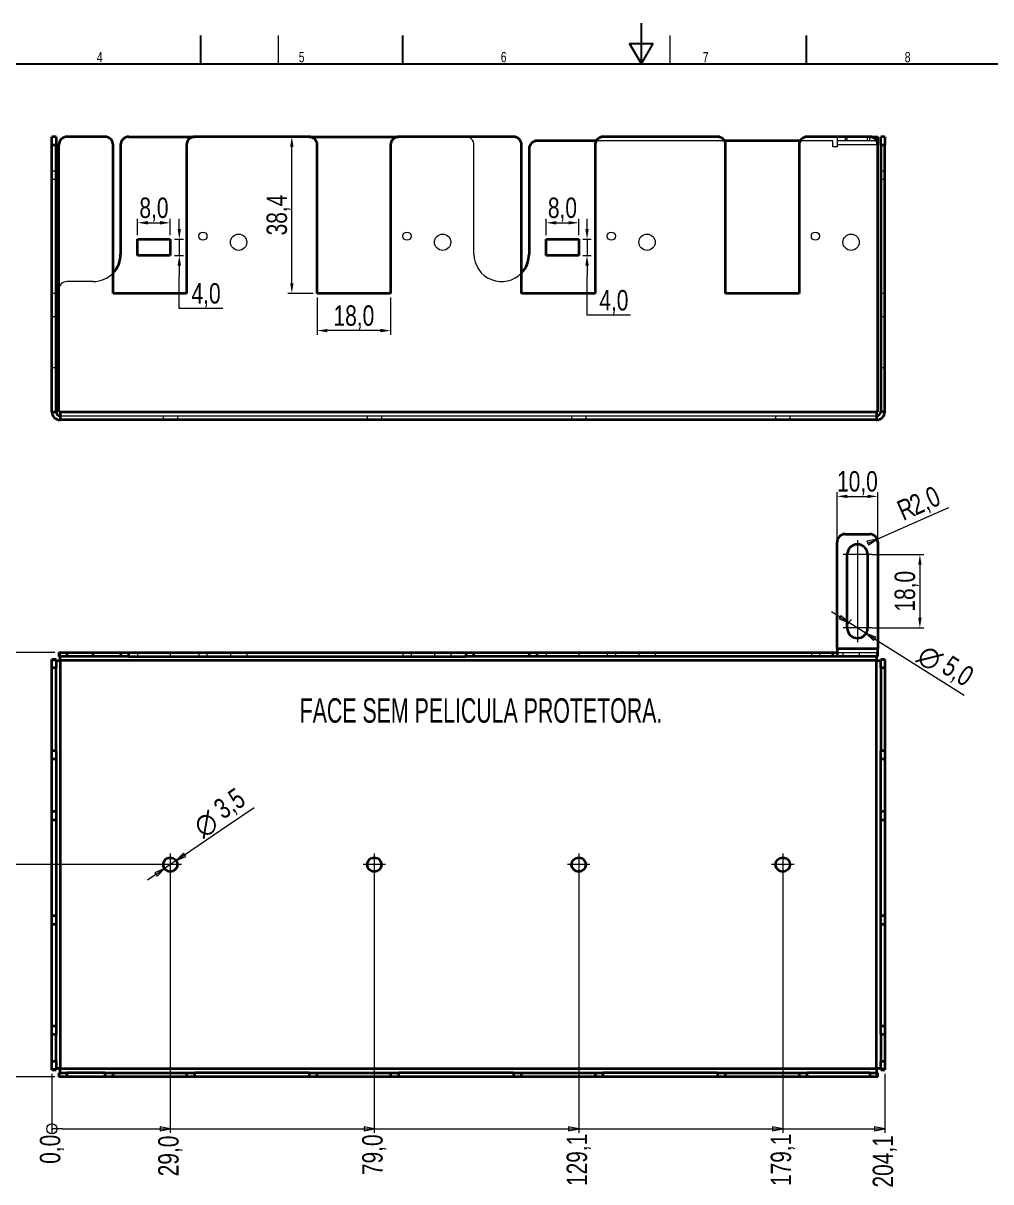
# Model space of a CAD drawing. Header units: millimetres. Extents: x 15 to 597, y -3 to 423.
# Drawn here: x 154.5 to 391.6, y 139 to 423 of the extents above; entities that cross this region are included whole.
import ezdxf

# ---------------------------------------------------------------- set-up
doc = ezdxf.new("R2010")
doc.units = ezdxf.units.MM
doc.layers.get('0').update_dxf_attribs({"lineweight": 25})
for name, color, linetype, lineweight in [('Arestas Tangenstes Visíveis', 7, 'Continuous', 35), ('Arestas Visíveis', 7, 'Continuous', 35), ('Legenda', 7, 'Continuous', 25)]:
    doc.layers.add(name, color=color, linetype=linetype, lineweight=lineweight)
for name, color, linetype, lineweight, true_color in [('Arestas Tangentes Invisíveis', 150, 'Continuous', 18, 0x0080ff), ('Dimensão', 98, 'Continuous', 18, 0x006400), ('Linha de Centro de Dobras', 174, 'Continuous', 18, 0x0000a0), ('Linhas Invisíveis', 151, 'Continuous', 18, 0x87c4ff), ('Marca de Centro', 174, 'Continuous', 18, 0x0000a0), ('Texto', 1, 'Continuous', 30, 0xff0000)]:
    doc.layers.add(name, color=color, linetype=linetype, lineweight=lineweight, true_color=true_color)
doc.styles.add('Text Style136', font='')
doc.styles.add('Texto_2_5 - LNLS', font='swisscl.ttf')
doc.styles.add('Texto_4 - LNLS', font='swisscl.ttf', dxfattribs={"width": 0.85})
doc.styles.add('Texto_5_COTA', font='swisscli.ttf')
doc.styles.get('Text Style136').set_extended_font_data('AIGDT', italic=True)
doc.dimstyles.new('PADRAO-LNLS', dxfattribs={"dimtxt": 5, "dimasz": 2.5, "dimexe": 1, "dimexo": 1, "dimgap": 0.25, "dimtad": 1, "dimdec": 1, "dimrnd": 1e-08, "dimzin": 0, "dimtxsty": 'Texto_5_COTA', "dimcen": 0.09, "dimdle": 4, "dimclrd": 98, "dimclre": 98, "dimclrt": 1, "dimadec": 1, "dimazin": 0, "dimtfac": 0.3, "dimtdec": 3, "dimtmove": 0, "dimatfit": 3, "dimfxl": 1, "dimtolj": 1, "dimtzin": 0, "dimlwd": 15, "dimlwe": 15, "dimarcsym": 0})

# ---------------------------------------------------------------- blocks, each defined once
blk = doc.blocks.new('Borders A2')
at = {"layer": 'Legenda'}
for p, q in [((306, 413), (306, 423)), ((198, 413), (198, 420)), ((247.5, 413), (247.5, 420)), ((303.11, 418), (308.89, 418)), ((306, 413), (303.11, 418)), ((306, 413), (308.89, 418)), ((346.5, 413), (346.5, 420)), ((25, 413), (587, 413))]:
    blk.add_line(p, q, dxfattribs=at)
at = {"layer": 'Linha de Centro de Dobras'}
for p, q in [((217, 420), (217, 413)), ((313, 420), (313, 413))]:
    blk.add_line(p, q, dxfattribs=at)
at = {"layer": 'Legenda', "color": 236, "true_color": 0x800040, "char_height": 2.5, "attachment_point": 8, "style": 'Texto_2_5 - LNLS'}
for s, insert in [('4', (173.25, 413.4)), ('5', (222.75, 413.4)), ('6', (272.25, 413.4)), ('7', (321.75, 413.4)), ('8', (371.25, 413.4))]:
    blk.add_mtext(s, dxfattribs=dict(at, insert=insert))
blk = doc.blocks.new('*D25')
at = {"layer": 'Defpoints', "color": 0, "linetype": 'Continuous', "transparency": 16777216}
for p in [(190.55, 374.07), (182.55, 370.07), (190.55, 370.07)]:
    blk.add_point(p, dxfattribs=at)
at = {"layer": 'Dimensão', "color": 98, "linetype": 'Continuous', "lineweight": 15, "true_color": 0x006400, "transparency": 16777216}
for p, q in [((182.55, 371.07), (182.55, 375.07)), ((190.55, 371.07), (190.55, 375.07)), ((185.05, 374.07), (188.05, 374.07))]:
    blk.add_line(p, q, dxfattribs=at)
at = {"layer": 'Dimensão', "color": 98, "linetype": 'Continuous', "true_color": 0x006400, "transparency": 16777216}
for points in [[(185.05, 374.49), (185.05, 373.66), (182.55, 374.07)], [(188.05, 374.49), (188.05, 373.66), (190.55, 374.07)]]:
    blk.add_solid(points, dxfattribs=at)
at = {"layer": 'Dimensão', "color": 1, "linetype": 'Continuous', "lineweight": 18, "transparency": 16777216, "insert": (186.55, 377.29), "char_height": 5, "attachment_point": 5, "style": 'Texto_5_COTA'}
blk.add_mtext('\\A1;8,0', dxfattribs=at)
blk = doc.blocks.new('*D26')
at = {"layer": 'Defpoints', "color": 0, "linetype": 'Continuous', "transparency": 16777216}
for p in [(190.55, 370.07), (190.55, 366.07), (192.76, 366.07)]:
    blk.add_point(p, dxfattribs=at)
at = {"layer": 'Dimensão', "color": 98, "linetype": 'Continuous', "lineweight": 15, "true_color": 0x006400, "transparency": 16777216}
for p, q in [((192.76, 372.57), (192.76, 375.07)), ((191.55, 370.07), (193.76, 370.07)), ((192.76, 370.07), (192.76, 366.07)), ((191.55, 366.07), (193.76, 366.07)), ((192.76, 363.57), (192.76, 361.07)), ((192.76, 353.08), (192.76, 361.07)), ((203.4, 353.08), (192.76, 353.08))]:
    blk.add_line(p, q, dxfattribs=at)
at = {"layer": 'Dimensão', "color": 98, "linetype": 'Continuous', "true_color": 0x006400, "transparency": 16777216}
for points in [[(192.34, 372.57), (193.17, 372.57), (192.76, 370.07)], [(192.34, 363.57), (193.17, 363.57), (192.76, 366.07)]]:
    blk.add_solid(points, dxfattribs=at)
at = {"layer": 'Dimensão', "color": 1, "linetype": 'Continuous', "lineweight": 18, "transparency": 16777216, "insert": (199.33, 356.31), "char_height": 5, "attachment_point": 5, "style": 'Texto_5_COTA'}
blk.add_mtext('\\A1;4,0', dxfattribs=at)
blk = doc.blocks.new('*D27')
at = {"layer": 'Defpoints', "color": 0, "linetype": 'Continuous', "transparency": 16777216}
for p in [(290.65, 374.07), (282.65, 370.07), (290.65, 370.07)]:
    blk.add_point(p, dxfattribs=at)
at = {"layer": 'Dimensão', "color": 98, "linetype": 'Continuous', "lineweight": 15, "true_color": 0x006400, "transparency": 16777216}
for p, q in [((282.65, 371.07), (282.65, 375.07)), ((290.65, 371.07), (290.65, 375.07)), ((285.15, 374.07), (288.15, 374.07))]:
    blk.add_line(p, q, dxfattribs=at)
at = {"layer": 'Dimensão', "color": 98, "linetype": 'Continuous', "true_color": 0x006400, "transparency": 16777216}
for points in [[(285.15, 374.49), (285.15, 373.66), (282.65, 374.07)], [(288.15, 374.49), (288.15, 373.66), (290.65, 374.07)]]:
    blk.add_solid(points, dxfattribs=at)
at = {"layer": 'Dimensão', "color": 1, "linetype": 'Continuous', "lineweight": 18, "transparency": 16777216, "insert": (286.65, 377.29), "char_height": 5, "attachment_point": 5, "style": 'Texto_5_COTA'}
blk.add_mtext('\\A1;8,0', dxfattribs=at)
blk = doc.blocks.new('*D28')
at = {"layer": 'Defpoints', "color": 0, "linetype": 'Continuous', "transparency": 16777216}
for p in [(290.65, 370.07), (290.65, 366.07), (292.68, 366.07)]:
    blk.add_point(p, dxfattribs=at)
at = {"layer": 'Dimensão', "color": 98, "linetype": 'Continuous', "lineweight": 15, "true_color": 0x006400, "transparency": 16777216}
for p, q in [((292.68, 372.57), (292.68, 375.07)), ((291.65, 370.07), (293.68, 370.07)), ((292.68, 370.07), (292.68, 366.07)), ((291.65, 366.07), (293.68, 366.07)), ((292.68, 363.57), (292.68, 361.07)), ((292.68, 351.4), (292.68, 361.07)), ((303.32, 351.4), (292.68, 351.4))]:
    blk.add_line(p, q, dxfattribs=at)
at = {"layer": 'Dimensão', "color": 98, "linetype": 'Continuous', "true_color": 0x006400, "transparency": 16777216}
for points in [[(292.26, 372.57), (293.1, 372.57), (292.68, 370.07)], [(292.26, 363.57), (293.1, 363.57), (292.68, 366.07)]]:
    blk.add_solid(points, dxfattribs=at)
at = {"layer": 'Dimensão', "color": 1, "linetype": 'Continuous', "lineweight": 18, "transparency": 16777216, "insert": (299.25, 354.63), "char_height": 5, "attachment_point": 5, "style": 'Texto_5_COTA'}
blk.add_mtext('\\A1;4,0', dxfattribs=at)
blk = doc.blocks.new('*D34')
at = {"layer": 'Defpoints', "color": 0, "linetype": 'Continuous', "transparency": 16777216}
for p in [(363.94, 307.01), (353.94, 295.76), (363.94, 295.76)]:
    blk.add_point(p, dxfattribs=at)
at = {"layer": 'Dimensão', "color": 98, "linetype": 'Continuous', "lineweight": 15, "true_color": 0x006400, "transparency": 16777216}
for p, q in [((353.94, 296.76), (353.94, 308.01)), ((356.44, 307.01), (361.44, 307.01)), ((363.94, 296.76), (363.94, 308.01))]:
    blk.add_line(p, q, dxfattribs=at)
at = {"layer": 'Dimensão', "color": 98, "linetype": 'Continuous', "true_color": 0x006400, "transparency": 16777216}
for points in [[(356.44, 307.43), (356.44, 306.6), (353.94, 307.01)], [(361.44, 307.43), (361.44, 306.6), (363.94, 307.01)]]:
    blk.add_solid(points, dxfattribs=at)
at = {"layer": 'Dimensão', "color": 1, "linetype": 'Continuous', "lineweight": 18, "transparency": 16777216, "insert": (358.94, 310.24), "char_height": 5, "attachment_point": 5, "style": 'Texto_5_COTA'}
blk.add_mtext('\\A1;10,0', dxfattribs=at)
blk = doc.blocks.new('*D35')
at = {"layer": 'Defpoints', "color": 0, "linetype": 'Continuous', "transparency": 16777216}
for p in [(361.44, 292.76), (361.44, 274.76), (374.25, 274.76)]:
    blk.add_point(p, dxfattribs=at)
at = {"layer": 'Dimensão', "color": 98, "linetype": 'Continuous', "lineweight": 15, "true_color": 0x006400, "transparency": 16777216}
for p, q in [((362.44, 292.76), (375.25, 292.76)), ((374.25, 290.26), (374.25, 277.26)), ((362.44, 274.76), (375.25, 274.76))]:
    blk.add_line(p, q, dxfattribs=at)
at = {"layer": 'Dimensão', "color": 98, "linetype": 'Continuous', "true_color": 0x006400, "transparency": 16777216}
for points in [[(373.83, 290.26), (374.66, 290.26), (374.25, 292.76)], [(373.83, 277.26), (374.66, 277.26), (374.25, 274.76)]]:
    blk.add_solid(points, dxfattribs=at)
at = {"layer": 'Dimensão', "color": 1, "linetype": 'Continuous', "lineweight": 18, "transparency": 16777216, "insert": (371.02, 283.76), "char_height": 5, "attachment_point": 5, "rotation": 90, "style": 'Texto_5_COTA'}
blk.add_mtext('\\A1;18,0', dxfattribs=at)
blk = doc.blocks.new('*D38')
at = {"layer": 'Defpoints', "color": 0, "linetype": 'Continuous', "transparency": 16777216}
for p in [(161.55, 166.47), (161.55, 166.47), (161.55, 150.99)]:
    blk.add_point(p, dxfattribs=at)
at = {"layer": 'Dimensão', "color": 98, "linetype": 'Continuous', "lineweight": 15, "true_color": 0x006400, "transparency": 16777216}
blk.add_line((161.55, 165.47), (161.55, 150.99), dxfattribs=at)
at = {"layer": 'Dimensão', "color": 1, "linetype": 'Continuous', "lineweight": 18, "transparency": 16777216, "insert": (161.55, 146.99), "char_height": 5, "attachment_point": 5, "rotation": 90, "style": 'Texto_5_COTA'}
blk.add_mtext('\\A1;0,0', dxfattribs=at)
blk = doc.blocks.new('*D39')
at = {"layer": 'Defpoints', "color": 0, "linetype": 'Continuous', "transparency": 16777216}
for p in [(190.55, 216.76), (161.55, 166.47), (190.55, 150.99)]:
    blk.add_point(p, dxfattribs=at)
at = {"layer": 'Dimensão', "color": 98, "linetype": 'Continuous', "lineweight": 15, "true_color": 0x006400, "transparency": 16777216}
blk.add_line((190.55, 215.76), (190.55, 150.99), dxfattribs=at)
at = {"layer": 'Dimensão', "color": 1, "linetype": 'Continuous', "lineweight": 18, "transparency": 16777216, "insert": (190.55, 145.35), "char_height": 5, "attachment_point": 5, "rotation": 90, "style": 'Texto_5_COTA'}
blk.add_mtext('\\A1;29,0', dxfattribs=at)
blk = doc.blocks.new('*D40')
at = {"layer": 'Defpoints', "color": 0, "linetype": 'Continuous', "transparency": 16777216}
for p in [(240.55, 216.76), (161.55, 166.47), (240.55, 150.99)]:
    blk.add_point(p, dxfattribs=at)
at = {"layer": 'Dimensão', "color": 98, "linetype": 'Continuous', "lineweight": 15, "true_color": 0x006400, "transparency": 16777216}
blk.add_line((240.55, 215.76), (240.55, 150.99), dxfattribs=at)
at = {"layer": 'Dimensão', "color": 1, "linetype": 'Continuous', "lineweight": 18, "transparency": 16777216, "insert": (240.55, 145.65), "char_height": 5, "attachment_point": 5, "rotation": 90, "style": 'Texto_5_COTA'}
blk.add_mtext('\\A1;79,0', dxfattribs=at)
blk = doc.blocks.new('*D41')
at = {"layer": 'Defpoints', "color": 0, "linetype": 'Continuous', "transparency": 16777216}
for p in [(290.65, 216.76), (161.55, 166.47), (290.65, 150.99)]:
    blk.add_point(p, dxfattribs=at)
at = {"layer": 'Dimensão', "color": 98, "linetype": 'Continuous', "lineweight": 15, "true_color": 0x006400, "transparency": 16777216}
blk.add_line((290.65, 215.76), (290.65, 150.99), dxfattribs=at)
at = {"layer": 'Dimensão', "color": 1, "linetype": 'Continuous', "lineweight": 18, "transparency": 16777216, "insert": (290.65, 144.39), "char_height": 5, "attachment_point": 5, "rotation": 90, "style": 'Texto_5_COTA'}
blk.add_mtext('\\A1;129,1', dxfattribs=at)
blk = doc.blocks.new('*D42')
at = {"layer": 'Defpoints', "color": 0, "linetype": 'Continuous', "transparency": 16777216}
for p in [(340.65, 216.76), (161.55, 166.47), (340.65, 150.99)]:
    blk.add_point(p, dxfattribs=at)
at = {"layer": 'Dimensão', "color": 98, "linetype": 'Continuous', "lineweight": 15, "true_color": 0x006400, "transparency": 16777216}
blk.add_line((340.65, 215.76), (340.65, 150.99), dxfattribs=at)
at = {"layer": 'Dimensão', "color": 1, "linetype": 'Continuous', "lineweight": 18, "transparency": 16777216, "insert": (340.65, 144.39), "char_height": 5, "attachment_point": 5, "rotation": 90, "style": 'Texto_5_COTA'}
blk.add_mtext('\\A1;179,1', dxfattribs=at)
blk = doc.blocks.new('*D43')
at = {"layer": 'Defpoints', "color": 0, "linetype": 'Continuous', "transparency": 16777216}
for p in [(161.55, 166.47), (365.65, 166.47), (365.65, 150.99)]:
    blk.add_point(p, dxfattribs=at)
at = {"layer": 'Dimensão', "color": 98, "linetype": 'Continuous', "lineweight": 15, "true_color": 0x006400, "transparency": 16777216}
blk.add_line((365.65, 165.47), (365.65, 150.99), dxfattribs=at)
at = {"layer": 'Dimensão', "color": 1, "linetype": 'Continuous', "lineweight": 18, "transparency": 16777216, "insert": (365.65, 144.02), "char_height": 5, "attachment_point": 5, "rotation": 90, "style": 'Texto_5_COTA'}
blk.add_mtext('\\A1;204,1', dxfattribs=at)
blk = doc.blocks.new('2dTransSymbol1')
at = {"layer": 'Dimensão'}
for p, q in [((164.05, 151.99), (161.55, 151.99)), ((164.05, 151.99), (188.05, 151.99)), ((190.55, 151.99), (188.05, 152.49)), ((188.05, 152.49), (188.05, 151.49)), ((188.05, 151.99), (190.55, 151.99)), ((188.05, 151.49), (190.55, 151.99)), ((190.55, 151.99), (238.05, 151.99)), ((240.55, 151.99), (238.05, 152.49)), ((238.05, 152.49), (238.05, 151.49)), ((238.05, 151.99), (240.55, 151.99)), ((238.05, 151.49), (240.55, 151.99)), ((240.55, 151.99), (288.15, 151.99)), ((290.65, 151.99), (288.15, 152.49)), ((288.15, 152.49), (288.15, 151.49)), ((288.15, 151.99), (290.65, 151.99)), ((288.15, 151.49), (290.65, 151.99)), ((290.65, 151.99), (338.15, 151.99)), ((340.65, 151.99), (338.15, 152.49)), ((338.15, 152.49), (338.15, 151.49)), ((338.15, 151.99), (340.65, 151.99)), ((338.15, 151.49), (340.65, 151.99)), ((340.65, 151.99), (363.15, 151.99)), ((365.65, 151.99), (363.15, 152.49)), ((363.15, 152.49), (363.15, 151.49)), ((363.15, 151.99), (365.65, 151.99)), ((363.15, 151.49), (365.65, 151.99))]:
    blk.add_line(p, q, dxfattribs=at)
at = {"layer": 'Dimensão', "flags": 128}
for points in [[(188.05, 151.49), (190.55, 151.99), (188.05, 152.49), (188.05, 151.49)], [(238.05, 151.49), (240.55, 151.99), (238.05, 152.49), (238.05, 151.49)], [(288.15, 151.49), (290.65, 151.99), (288.15, 152.49), (288.15, 151.49)], [(338.15, 151.49), (340.65, 151.99), (338.15, 152.49), (338.15, 151.49)], [(363.15, 151.49), (365.65, 151.99), (363.15, 152.49), (363.15, 151.49)]]:
    blk.add_lwpolyline(points, dxfattribs=at)
at = {"layer": 'Dimensão'}
blk.add_circle((161.55, 151.99), 1.25, dxfattribs=at)
for points in [[(188.05, 151.49), (190.55, 151.99), (188.05, 152.49), (188.05, 151.49)], [(238.05, 151.49), (240.55, 151.99), (238.05, 152.49), (238.05, 151.49)], [(288.15, 151.49), (290.65, 151.99), (288.15, 152.49), (288.15, 151.49)], [(338.15, 151.49), (340.65, 151.99), (338.15, 152.49), (338.15, 151.49)], [(363.15, 151.49), (365.65, 151.99), (363.15, 152.49), (363.15, 151.49)]]:
    blk.add_solid(points, dxfattribs=at)
blk = doc.blocks.new('*D45')
at = {"layer": 'Defpoints', "color": 0, "linetype": 'Continuous', "transparency": 16777216}
for p in [(148.08, 164.76), (163.26, 164.76), (163.26, 164.76)]:
    blk.add_point(p, dxfattribs=at)
at = {"layer": 'Dimensão', "color": 98, "linetype": 'Continuous', "lineweight": 15, "true_color": 0x006400, "transparency": 16777216}
blk.add_line((162.26, 164.76), (148.08, 164.76), dxfattribs=at)
at = {"layer": 'Dimensão', "color": 1, "linetype": 'Continuous', "lineweight": 18, "transparency": 16777216, "insert": (144.08, 164.76), "char_height": 5, "attachment_point": 5, "style": 'Texto_5_COTA'}
blk.add_mtext('\\A1;0,0', dxfattribs=at)
blk = doc.blocks.new('*D46')
at = {"layer": 'Defpoints', "color": 0, "linetype": 'Continuous', "transparency": 16777216}
for p in [(148.08, 216.76), (190.55, 216.76), (163.26, 164.76)]:
    blk.add_point(p, dxfattribs=at)
at = {"layer": 'Dimensão', "color": 98, "linetype": 'Continuous', "lineweight": 15, "true_color": 0x006400, "transparency": 16777216}
blk.add_line((189.55, 216.76), (148.08, 216.76), dxfattribs=at)
at = {"layer": 'Dimensão', "color": 1, "linetype": 'Continuous', "lineweight": 18, "transparency": 16777216, "insert": (142.47, 216.76), "char_height": 5, "attachment_point": 5, "style": 'Texto_5_COTA'}
blk.add_mtext('\\A1;52,0', dxfattribs=at)
blk = doc.blocks.new('*D47')
at = {"layer": 'Defpoints', "color": 0, "linetype": 'Continuous', "transparency": 16777216}
for p in [(148.08, 268.76), (163.26, 268.76), (163.26, 164.76)]:
    blk.add_point(p, dxfattribs=at)
at = {"layer": 'Dimensão', "color": 98, "linetype": 'Continuous', "lineweight": 15, "true_color": 0x006400, "transparency": 16777216}
blk.add_line((162.26, 268.76), (148.08, 268.76), dxfattribs=at)
at = {"layer": 'Dimensão', "color": 1, "linetype": 'Continuous', "lineweight": 18, "transparency": 16777216, "insert": (141.24, 268.76), "char_height": 5, "attachment_point": 5, "style": 'Texto_5_COTA'}
blk.add_mtext('\\A1;104,0', dxfattribs=at)
blk = doc.blocks.new('*D65')
at = {"layer": 'Defpoints', "color": 0, "linetype": 'Continuous', "transparency": 16777216}
for p in [(220.34, 395.17), (332.35, 395.17), (226.55, 356.77)]:
    blk.add_point(p, dxfattribs=at)
at = {"layer": 'Dimensão', "color": 98, "linetype": 'Continuous', "lineweight": 15, "true_color": 0x006400, "transparency": 16777216}
for p, q in [((220.34, 359.27), (220.34, 392.67)), ((225.55, 356.77), (219.34, 356.77))]:
    blk.add_line(p, q, dxfattribs=at)
at = {"layer": 'Dimensão', "color": 98, "linetype": 'Continuous', "true_color": 0x006400, "transparency": 16777216}
for points in [[(219.92, 392.67), (220.75, 392.67), (220.34, 395.17)], [(219.92, 359.27), (220.75, 359.27), (220.34, 356.77)]]:
    blk.add_solid(points, dxfattribs=at)
at = {"layer": 'Dimensão', "color": 1, "linetype": 'Continuous', "lineweight": 18, "transparency": 16777216, "insert": (217.11, 375.97), "char_height": 5, "attachment_point": 5, "rotation": 90, "style": 'Texto_5_COTA'}
blk.add_mtext('\\A1;38,4', dxfattribs=at)
blk = doc.blocks.new('*D66')
at = {"layer": 'Defpoints', "color": 0, "linetype": 'Continuous', "transparency": 16777216}
for p in [(226.55, 356.77), (244.55, 356.77), (226.55, 347.65)]:
    blk.add_point(p, dxfattribs=at)
at = {"layer": 'Dimensão', "color": 98, "linetype": 'Continuous', "lineweight": 15, "true_color": 0x006400, "transparency": 16777216}
for p, q in [((226.55, 355.77), (226.55, 346.65)), ((244.55, 355.77), (244.55, 346.65)), ((242.05, 347.65), (229.05, 347.65))]:
    blk.add_line(p, q, dxfattribs=at)
at = {"layer": 'Dimensão', "color": 98, "linetype": 'Continuous', "true_color": 0x006400, "transparency": 16777216}
for points in [[(229.05, 348.06), (229.05, 347.23), (226.55, 347.65)], [(242.05, 348.06), (242.05, 347.23), (244.55, 347.65)]]:
    blk.add_solid(points, dxfattribs=at)
at = {"layer": 'Dimensão', "color": 1, "linetype": 'Continuous', "lineweight": 18, "transparency": 16777216, "insert": (235.55, 350.87), "char_height": 5, "attachment_point": 5, "style": 'Texto_5_COTA'}
blk.add_mtext('\\A1;18,0', dxfattribs=at)

msp = doc.modelspace()

# ---------------------------------------------------------------- linework, layer by layer
at = {"layer": 'Arestas Tangenstes Visíveis'}
for p, q in [((161.549, 393.167), (162.549, 393.167)), ((364.649, 393.167), (365.649, 393.167)), ((163.549, 327.767), (363.649, 327.767)), ((165.256, 267.759), (165.256, 268.759)), ((171.629, 267.759), (171.629, 268.759)), ((180.379, 267.759), (180.379, 268.759)), ((262.979, 268.759), (262.979, 267.759)), ((280.479, 267.759), (280.479, 268.759)), ((353.942, 269.759), (363.942, 269.759)), ((161.549, 265.052), (162.549, 265.052)), ((163.549, 266.759), (163.549, 166.759)), ((363.649, 266.759), (163.549, 266.759)), ((363.649, 166.759), (363.649, 266.759)), ((364.649, 265.052), (365.649, 265.052)), ((162.549, 244.679), (161.549, 244.679)), ((365.649, 244.679), (364.649, 244.679)), ((161.549, 227.759), (162.549, 227.759)), ((364.649, 227.759), (365.649, 227.759)), ((162.549, 204.198), (161.549, 204.198)), ((365.649, 204.198), (364.649, 204.198)), ((161.549, 175.198), (162.549, 175.198)), ((364.649, 175.198), (365.649, 175.198)), ((162.549, 168.466), (161.549, 168.466)), ((365.649, 168.466), (364.649, 168.466)), ((163.549, 166.759), (363.649, 166.759)), ((165.256, 164.759), (165.256, 165.759)), ((174.549, 165.759), (174.549, 164.759)), ((196.549, 164.759), (196.549, 165.759)), ((224.549, 165.759), (224.549, 164.759)), ((246.549, 164.759), (246.549, 165.759)), ((274.649, 165.759), (274.649, 164.759)), ((296.649, 164.759), (296.649, 165.759)), ((324.649, 165.759), (324.649, 164.759)), ((346.649, 164.759), (346.649, 165.759)), ((361.942, 165.759), (361.942, 164.759))]:
    msp.add_line(p, q, dxfattribs=at)
at = {"layer": 'Arestas Tangentes Invisíveis'}
for p, q in [((355.942, 395.167), (355.942, 394.167)), ((361.942, 394.167), (361.942, 395.167)), ((363.942, 393.167), (353.942, 393.167)), ((161.549, 384.767), (162.549, 384.767)), ((364.649, 384.767), (365.649, 384.767)), ((162.549, 351.018), (161.549, 351.018)), ((365.649, 351.018), (364.649, 351.018))]:
    msp.add_line(p, q, dxfattribs=at)
at = {"layer": 'Arestas Visíveis'}
for p, q in [((162.549, 395.167), (161.549, 395.167)), ((161.549, 393.167), (161.549, 395.167)), ((162.549, 395.167), (162.549, 393.167)), ((174.549, 395.167), (165.256, 395.167)), ((180.379, 395.167), (196.549, 395.167)), ((224.549, 395.167), (196.549, 395.167)), ((224.549, 395.167), (246.549, 395.167)), ((274.649, 395.167), (246.549, 395.167)), ((324.649, 395.167), (296.649, 395.167)), ((361.942, 395.167), (346.649, 395.167)), ((361.942, 395.167), (363.942, 395.167)), ((363.942, 393.167), (363.942, 395.167)), ((364.649, 393.167), (364.649, 395.167)), ((365.649, 395.167), (364.649, 395.167)), ((365.649, 395.167), (365.649, 393.167)), ((161.549, 327.767), (161.549, 393.167)), ((162.549, 327.767), (162.549, 393.167)), ((163.256, 327.767), (163.256, 393.167)), ((176.549, 356.767), (176.549, 393.167)), ((178.379, 393.167), (178.379, 366.417)), ((194.549, 393.167), (194.549, 356.767)), ((226.549, 356.767), (226.549, 393.167)), ((244.549, 393.167), (244.549, 356.767)), ((276.649, 356.767), (276.649, 393.167)), ((278.479, 392.167), (278.479, 366.417)), ((294.917, 394.167), (280.479, 394.167)), ((294.649, 393.167), (294.649, 356.767)), ((344.917, 394.167), (326.381, 394.167)), ((326.649, 356.767), (326.649, 393.167)), ((344.649, 393.167), (344.649, 356.767)), ((363.942, 327.767), (363.942, 393.167)), ((364.649, 393.167), (364.649, 327.767)), ((365.649, 327.767), (365.649, 393.167)), ((182.549, 366.073), (182.549, 370.073)), ((182.549, 370.073), (190.549, 370.073)), ((190.549, 370.073), (190.549, 366.073)), ((282.649, 366.073), (282.649, 370.073)), ((282.649, 370.073), (290.649, 370.073)), ((290.649, 370.073), (290.649, 366.073)), ((190.549, 366.073), (182.549, 366.073)), ((290.649, 366.073), (282.649, 366.073)), ((194.549, 356.767), (176.549, 356.767)), ((244.549, 356.767), (226.549, 356.767)), ((294.649, 356.767), (276.649, 356.767)), ((344.649, 356.767), (326.649, 356.767)), ((161.549, 327.767), (162.549, 327.767)), ((163.549, 327.767), (163.256, 327.767)), ((163.549, 327.767), (163.549, 325.767)), ((363.649, 327.767), (363.942, 327.767)), ((363.649, 327.767), (363.649, 325.767)), ((365.649, 327.767), (364.649, 327.767)), ((363.649, 325.767), (163.549, 325.767)), ((353.942, 269.759), (353.942, 295.759)), ((355.942, 297.759), (361.942, 297.759)), ((363.942, 295.759), (363.942, 269.759)), ((356.442, 274.759), (356.442, 292.759)), ((361.442, 292.759), (361.442, 274.759)), ((162.549, 267.052), (161.549, 267.052)), ((161.549, 265.052), (161.549, 267.052)), ((162.549, 267.052), (162.549, 265.052)), ((163.256, 268.759), (165.256, 268.759)), ((163.256, 268.759), (163.256, 267.759)), ((165.256, 267.759), (163.256, 267.759)), ((163.549, 266.759), (163.549, 267.759)), ((165.256, 268.759), (171.629, 268.759)), ((171.629, 267.759), (165.256, 267.759)), ((171.629, 268.759), (178.379, 268.759)), ((178.379, 267.759), (171.629, 267.759)), ((178.379, 268.759), (180.379, 268.759)), ((178.379, 268.759), (178.379, 267.759)), ((180.379, 267.759), (178.379, 267.759)), ((180.379, 268.759), (262.979, 268.759)), ((180.379, 267.759), (262.979, 267.759)), ((262.979, 268.759), (264.979, 268.759)), ((264.979, 267.759), (262.979, 267.759)), ((264.979, 267.759), (264.979, 268.759)), ((264.979, 268.759), (278.479, 268.759)), ((278.479, 267.759), (264.979, 267.759)), ((278.479, 268.759), (280.479, 268.759)), ((278.479, 268.759), (278.479, 267.759)), ((280.479, 267.759), (278.479, 267.759)), ((280.479, 268.759), (352.942, 268.759)), ((352.942, 267.759), (280.479, 267.759)), ((352.942, 268.759), (353.942, 268.759)), ((352.942, 267.759), (352.942, 268.759)), ((353.942, 267.759), (352.942, 267.759)), ((353.942, 269.759), (353.942, 267.759)), ((363.942, 267.759), (353.942, 267.759)), ((363.649, 267.759), (363.649, 266.759)), ((363.942, 267.759), (363.942, 269.759)), ((364.649, 265.052), (364.649, 267.052)), ((365.649, 267.052), (364.649, 267.052)), ((365.649, 267.052), (365.649, 265.052)), ((161.549, 244.679), (161.549, 265.052)), ((162.549, 266.759), (163.549, 266.759)), ((162.549, 244.679), (162.549, 265.052)), ((363.649, 266.759), (364.649, 266.759)), ((364.649, 265.052), (364.649, 244.679)), ((365.649, 265.052), (365.649, 244.679)), ((161.549, 242.679), (161.549, 244.679)), ((162.549, 244.679), (162.549, 242.679)), ((364.649, 242.679), (364.649, 244.679)), ((365.649, 244.679), (365.649, 242.679)), ((161.549, 242.679), (162.549, 242.679)), ((161.549, 229.759), (161.549, 242.679)), ((162.549, 242.679), (162.549, 229.759)), ((364.649, 242.679), (365.649, 242.679)), ((364.649, 229.759), (364.649, 242.679)), ((365.649, 242.679), (365.649, 229.759)), ((162.549, 229.759), (161.549, 229.759)), ((161.549, 227.759), (161.549, 229.759)), ((161.549, 204.198), (161.549, 227.759)), ((162.549, 229.759), (162.549, 227.759)), ((162.549, 227.759), (162.549, 204.198)), ((364.649, 227.759), (364.649, 229.759)), ((365.649, 229.759), (364.649, 229.759)), ((364.649, 204.198), (364.649, 227.759)), ((365.649, 229.759), (365.649, 227.759)), ((365.649, 227.759), (365.649, 204.198)), ((161.549, 202.198), (161.549, 204.198)), ((161.549, 202.198), (162.549, 202.198)), ((161.549, 177.198), (161.549, 202.198)), ((162.549, 204.198), (162.549, 202.198)), ((162.549, 202.198), (162.549, 177.198)), ((364.649, 202.198), (364.649, 204.198)), ((364.649, 202.198), (365.649, 202.198)), ((364.649, 177.198), (364.649, 202.198)), ((365.649, 204.198), (365.649, 202.198)), ((365.649, 202.198), (365.649, 177.198)), ((161.549, 175.198), (161.549, 177.198)), ((162.549, 177.198), (161.549, 177.198)), ((162.549, 177.198), (162.549, 175.198)), ((364.649, 175.198), (364.649, 177.198)), ((365.649, 177.198), (364.649, 177.198)), ((365.649, 177.198), (365.649, 175.198)), ((161.549, 168.466), (161.549, 175.198)), ((162.549, 168.466), (162.549, 175.198)), ((364.649, 175.198), (364.649, 168.466)), ((365.649, 175.198), (365.649, 168.466)), ((161.549, 166.466), (161.549, 168.466)), ((162.549, 168.466), (162.549, 166.466)), ((364.649, 166.466), (364.649, 168.466)), ((365.649, 168.466), (365.649, 166.466)), ((161.549, 166.466), (162.549, 166.466)), ((163.549, 166.759), (162.549, 166.759)), ((163.256, 165.759), (165.256, 165.759)), ((163.256, 165.759), (163.256, 164.759)), ((165.256, 164.759), (163.256, 164.759)), ((163.549, 165.759), (163.549, 166.759)), ((174.549, 165.759), (165.256, 165.759)), ((174.549, 164.759), (165.256, 164.759)), ((174.549, 165.759), (176.549, 165.759)), ((176.549, 164.759), (174.549, 164.759)), ((176.549, 164.759), (176.549, 165.759)), ((176.549, 165.759), (194.549, 165.759)), ((194.549, 164.759), (176.549, 164.759)), ((194.549, 165.759), (196.549, 165.759)), ((194.549, 165.759), (194.549, 164.759)), ((196.549, 164.759), (194.549, 164.759)), ((224.549, 165.759), (196.549, 165.759)), ((224.549, 164.759), (196.549, 164.759)), ((224.549, 165.759), (226.549, 165.759)), ((226.549, 164.759), (224.549, 164.759)), ((226.549, 164.759), (226.549, 165.759)), ((226.549, 165.759), (244.549, 165.759)), ((244.549, 164.759), (226.549, 164.759)), ((244.549, 165.759), (246.549, 165.759)), ((244.549, 165.759), (244.549, 164.759)), ((246.549, 164.759), (244.549, 164.759)), ((274.649, 165.759), (246.549, 165.759)), ((274.649, 164.759), (246.549, 164.759)), ((274.649, 165.759), (276.649, 165.759)), ((276.649, 164.759), (274.649, 164.759)), ((276.649, 164.759), (276.649, 165.759)), ((276.649, 165.759), (294.649, 165.759)), ((294.649, 164.759), (276.649, 164.759)), ((294.649, 165.759), (296.649, 165.759)), ((294.649, 165.759), (294.649, 164.759)), ((296.649, 164.759), (294.649, 164.759)), ((324.649, 165.759), (296.649, 165.759)), ((324.649, 164.759), (296.649, 164.759)), ((324.649, 165.759), (326.649, 165.759)), ((326.649, 164.759), (324.649, 164.759)), ((326.649, 164.759), (326.649, 165.759)), ((326.649, 165.759), (344.649, 165.759)), ((344.649, 164.759), (326.649, 164.759)), ((344.649, 165.759), (346.649, 165.759)), ((344.649, 165.759), (344.649, 164.759)), ((346.649, 164.759), (344.649, 164.759)), ((361.942, 165.759), (346.649, 165.759)), ((361.942, 164.759), (346.649, 164.759)), ((361.942, 165.759), (363.942, 165.759)), ((363.942, 164.759), (361.942, 164.759)), ((364.649, 166.759), (363.649, 166.759)), ((363.649, 166.759), (363.649, 165.759)), ((363.942, 164.759), (363.942, 165.759)), ((364.649, 166.466), (365.649, 166.466))]:
    msp.add_line(p, q, dxfattribs=at)
for centre in [(190.549, 216.759), (240.549, 216.759), (290.649, 216.759), (340.649, 216.759)]:
    msp.add_circle(centre, 1.75, dxfattribs=at)
for centre, radius, start, end in [((165.256, 393.167), 2, 90, 180), ((174.549, 393.167), 2, 0, 90), ((180.379, 393.167), 2, 90, 180), ((196.549, 393.167), 2, 90, 180), ((224.549, 393.167), 2, 0, 90), ((246.549, 393.167), 2, 90, 180), ((274.649, 393.167), 2, 0, 90), ((296.649, 393.167), 2, 90, 180), ((324.649, 393.167), 2, 0, 90), ((346.649, 393.167), 2, 90, 180), ((361.942, 393.167), 2, 0, 90), ((280.479, 392.167), 2, 90, 180), ((171.629, 366.417), 6.75, 316.79068, 0), ((271.729, 366.417), 6.75, 316.79068, 0), ((163.549, 327.767), 2, 180, 270), ((163.549, 327.767), 1, 180, 270), ((363.649, 327.767), 1, 270, 0), ((363.649, 327.767), 2, 270, 0), ((355.942, 295.759), 2, 90, 180), ((361.942, 295.759), 2, 0, 90), ((358.942, 292.759), 2.5, 0, 180), ((358.942, 274.759), 2.5, 180, 0)]:
    msp.add_arc(centre, radius, start, end, dxfattribs=at)
at = {"layer": 'Dimensão', "color": 98, "linetype": 'Continuous', "lineweight": 18, "true_color": 0x006400}
for p, q in [((375.958, 301.939), (381.351, 304.317)), ((363.772, 296.566), (375.958, 301.939)), ((363.772, 296.566), (361.283, 296.014)), ((361.283, 296.014), (361.686, 295.099)), ((361.485, 295.557), (363.772, 296.566)), ((361.485, 295.557), (361.942, 295.759)), ((361.686, 295.099), (363.772, 296.566)), ((354.712, 277.425), (352.598, 278.758)), ((354.979, 277.848), (354.446, 277.002)), ((354.446, 277.002), (356.827, 276.092)), ((354.712, 277.425), (356.827, 276.092)), ((356.827, 276.092), (354.979, 277.848)), ((361.057, 273.425), (356.827, 276.092)), ((363.172, 272.092), (361.057, 273.425)), ((363.438, 272.515), (361.057, 273.425)), ((361.057, 273.425), (362.905, 271.669)), ((361.057, 273.425), (378.728, 262.285)), ((362.905, 271.669), (363.438, 272.515)), ((378.728, 262.285), (385.111, 258.261)), ((204.85, 226.501), (211.087, 230.749)), ((191.995, 217.744), (204.85, 226.501)), ((193.78, 219.565), (191.995, 217.744)), ((194.062, 219.151), (191.995, 217.744)), ((191.995, 217.744), (194.343, 218.738)), ((194.343, 218.738), (193.78, 219.565)), ((191.995, 217.744), (189.103, 215.773)), ((187.037, 214.366), (184.971, 212.958)), ((189.103, 215.773), (186.755, 214.779)), ((186.755, 214.779), (187.318, 213.953)), ((187.037, 214.366), (189.103, 215.773)), ((187.318, 213.953), (189.103, 215.773))]:
    msp.add_line(p, q, dxfattribs=at)
at = {"layer": 'Dimensão', "color": 98, "linetype": 'Continuous', "lineweight": 18, "true_color": 0x006400, "flags": 128}
for points in [[(361.686, 295.099), (363.772, 296.566), (361.283, 296.014), (361.686, 295.099)], [(354.446, 277.002), (356.827, 276.092), (354.979, 277.848), (354.446, 277.002)], [(363.438, 272.515), (361.057, 273.425), (362.905, 271.669), (363.438, 272.515)], [(193.78, 219.565), (191.995, 217.744), (194.343, 218.738), (193.78, 219.565)], [(187.318, 213.953), (189.103, 215.773), (186.755, 214.779), (187.318, 213.953)]]:
    msp.add_lwpolyline(points, dxfattribs=at)
at = {"layer": 'Dimensão', "color": 98, "linetype": 'Continuous', "lineweight": 18, "true_color": 0x006400}
msp.add_arc((358.942, 274.759), 2.5, 124.8538, 157.08169, dxfattribs=at)
at = {"layer": 'Dimensão', "color": 98, "true_color": 0x006400}
for points in [[(361.686, 295.099), (363.772, 296.566), (361.283, 296.014), (361.686, 295.099)], [(354.446, 277.002), (356.827, 276.092), (354.979, 277.848), (354.446, 277.002)], [(363.438, 272.515), (361.057, 273.425), (362.905, 271.669), (363.438, 272.515)], [(193.78, 219.565), (191.995, 217.744), (194.343, 218.738), (193.78, 219.565)], [(187.318, 213.953), (189.103, 215.773), (186.755, 214.779), (187.318, 213.953)]]:
    msp.add_solid(points, dxfattribs=at)
at = {"layer": 'Linhas Invisíveis'}
for p, q in [((353.942, 395.167), (353.942, 393.167)), ((356.442, 394.167), (356.442, 395.167)), ((361.442, 394.167), (361.442, 395.167)), ((264.979, 366.417), (264.979, 393.167)), ((326.381, 394.167), (294.917, 394.167)), ((352.942, 394.167), (344.917, 394.167)), ((352.942, 392.667), (352.942, 394.167)), ((353.942, 392.667), (352.942, 392.667)), ((363.942, 394.167), (353.942, 394.167)), ((353.942, 393.167), (353.942, 392.667)), ((162.549, 386.767), (161.549, 386.767)), ((365.649, 386.767), (364.649, 386.767)), ((171.629, 359.667), (165.256, 359.667)), ((162.549, 356.767), (161.549, 356.767)), ((365.649, 356.767), (364.649, 356.767)), ((162.549, 338.518), (161.549, 338.518)), ((365.649, 338.518), (364.649, 338.518)), ((163.549, 326.767), (363.649, 326.767)), ((188.799, 326.767), (188.799, 325.767)), ((192.299, 326.767), (192.299, 325.767)), ((238.799, 326.767), (238.799, 325.767)), ((242.299, 326.767), (242.299, 325.767)), ((288.899, 326.767), (288.899, 325.767)), ((292.399, 326.767), (292.399, 325.767)), ((338.899, 326.767), (338.899, 325.767)), ((342.399, 326.767), (342.399, 325.767)), ((163.549, 268.759), (163.549, 267.759)), ((182.549, 268.759), (182.549, 267.759)), ((190.549, 268.759), (190.549, 267.759)), ((197.549, 268.759), (197.549, 267.759)), ((199.549, 268.759), (199.549, 267.759)), ((205.299, 268.759), (205.299, 267.759)), ((209.299, 268.759), (209.299, 267.759)), ((247.549, 268.759), (247.549, 267.759)), ((249.549, 268.759), (249.549, 267.759)), ((255.299, 268.759), (255.299, 267.759)), ((259.299, 268.759), (259.299, 267.759)), ((282.649, 268.759), (282.649, 267.759)), ((290.649, 268.759), (290.649, 267.759)), ((297.649, 268.759), (297.649, 267.759)), ((299.649, 268.759), (299.649, 267.759)), ((305.399, 268.759), (305.399, 267.759)), ((309.399, 268.759), (309.399, 267.759)), ((347.649, 268.759), (347.649, 267.759)), ((349.649, 268.759), (349.649, 267.759)), ((353.942, 268.759), (363.942, 268.759)), ((355.399, 268.759), (355.399, 267.759)), ((359.399, 268.759), (359.399, 267.759)), ((363.649, 268.759), (363.649, 267.759)), ((161.549, 266.759), (162.549, 266.759)), ((365.649, 266.759), (364.649, 266.759)), ((161.549, 166.759), (162.549, 166.759)), ((163.549, 164.759), (163.549, 165.759)), ((363.649, 164.759), (363.649, 165.759)), ((365.649, 166.759), (364.649, 166.759))]:
    msp.add_line(p, q, dxfattribs=at)
for centre, radius in [((198.549, 370.792), 1), ((207.299, 369.317), 2), ((248.549, 370.792), 1), ((257.299, 369.317), 2), ((298.649, 370.792), 1), ((307.399, 369.317), 2), ((348.649, 370.792), 1), ((357.399, 369.317), 2)]:
    msp.add_circle(centre, radius, dxfattribs=at)
for centre, radius, start, end in [((262.979, 393.167), 2, 0, 90), ((271.729, 366.417), 6.75, 180, 316.79068), ((171.629, 366.417), 6.75, 270, 316.79068), ((165.256, 357.667), 2, 90, 180)]:
    msp.add_arc(centre, radius, start, end, dxfattribs=at)
at = {"layer": 'Marca de Centro', "linetype": 'Continuous'}
for p, q in [((358.942, 296.259), (358.942, 275.083)), ((362.442, 292.759), (355.442, 292.759)), ((362.442, 274.759), (355.442, 274.759)), ((358.942, 275.259), (358.942, 271.259)), ((190.549, 219.509), (190.549, 214.009)), ((240.549, 219.509), (240.549, 214.009)), ((290.649, 219.509), (290.649, 214.009)), ((340.649, 219.509), (340.649, 214.009)), ((193.299, 216.759), (187.799, 216.759)), ((243.299, 216.759), (237.799, 216.759)), ((293.399, 216.759), (287.899, 216.759)), ((343.399, 216.759), (337.899, 216.759))]:
    msp.add_line(p, q, dxfattribs=at)

# ---------------------------------------------------------------- block references
msp.add_blockref('Borders A2', (0, 0))
at = {"layer": 'Dimensão'}
msp.add_blockref('2dTransSymbol1', (0, 0), dxfattribs=at)

# ---------------------------------------------------------------- texts
at = {"layer": 'Dimensão', "color": 1, "true_color": 0xff0000, "char_height": 5, "attachment_point": 7}
for s, insert, rotation, style in [('2,0', (373.59, 301.441), 23.79491, 'Texto_5_COTA'), ('R', (370.178, 300.958), 23.79491, 'Texto_5_COTA'), ('n', (372.992, 266.492), 327.77211, 'Text Style136'), ('5,0', (378.77, 263.228), 327.77211, 'Texto_5_COTA'), ('3,5', (204.025, 226.931), 34.26403, 'Texto_5_COTA'), ('n', (198.705, 222.919), 34.26403, 'Text Style136')]:
    msp.add_mtext(s, dxfattribs=dict(at, insert=insert, rotation=rotation, style=style))
at = {"layer": 'Texto', "color": 236, "true_color": 0x80003f, "insert": (222.257, 257.54), "char_height": 6, "width": 86.01257, "attachment_point": 1, "style": 'Texto_4 - LNLS'}
msp.add_mtext('\\fSwis721 LtCn BT|b0|i0;\\H6.0000;FACE SEM PELICULA PROTETORA.', dxfattribs=at)

# ---------------------------------------------------------------- dimensions: what is measured, and where the dimension line sits
at = {"layer": 'Dimensão', "color": 98, "linetype": 'Continuous', "lineweight": 18, "true_color": 0x006400}
for base, p1, p2, angle, override, picture, middle in [((220.337, 395.167), (226.549, 356.767), (332.352, 395.167), 90, {"dimgap": 0.25, "dimdec": 1, "dimse2": 1, "dimtol": 0, "dimlim": 0, "dimtp": 0, "dimtm": 0, "dimtdec": 3, "dimtofl": 0, "dimatfit": 1}, '*D65', (220.337, 375.967)), ((190.549, 374.073), (182.549, 370.073), (190.549, 370.073), 180, {"dimgap": 0.25, "dimdec": 1, "dimtol": 0, "dimlim": 0, "dimtp": 0, "dimtm": 0, "dimtdec": 3, "dimtofl": 0, "dimatfit": 1}, '*D25', (186.549, 374.073)), ((290.649, 374.073), (282.649, 370.073), (290.649, 370.073), 180, {"dimgap": 0.25, "dimdec": 1, "dimtol": 0, "dimlim": 0, "dimtp": 0, "dimtm": 0, "dimtdec": 3, "dimtofl": 0, "dimatfit": 1}, '*D27', (286.649, 374.073)), ((192.757, 366.073), (190.549, 370.073), (190.549, 366.073), 90, {"dimgap": 0.25, "dimtih": 1, "dimtoh": 1, "dimdec": 1, "dimtol": 0, "dimlim": 0, "dimtp": 0, "dimtm": 0, "dimtdec": 3, "dimtofl": 1, "dimtmove": 1, "dimatfit": 1}, '*D26', (193.018, 353.084)), ((292.68, 366.073), (290.649, 370.073), (290.649, 366.073), 90, {"dimgap": 0.25, "dimtih": 1, "dimtoh": 1, "dimdec": 1, "dimtol": 0, "dimlim": 0, "dimtp": 0, "dimtm": 0, "dimtdec": 3, "dimtofl": 1, "dimtmove": 1, "dimatfit": 1}, '*D28', (292.971, 351.399)), ((226.549, 347.646), (244.549, 356.767), (226.549, 356.767), 180, {"dimgap": 0.25, "dimdec": 1, "dimtol": 0, "dimlim": 0, "dimtp": 0, "dimtm": 0, "dimtdec": 3, "dimtofl": 0, "dimatfit": 1}, '*D66', (235.549, 347.646)), ((363.942, 307.013), (353.942, 295.759), (363.942, 295.759), 180, {"dimgap": 0.25, "dimdec": 1, "dimlfac": 1, "dimtol": 0, "dimlim": 0, "dimtp": 0, "dimtm": 0, "dimtdec": 3, "dimtofl": 0, "dimatfit": 1}, '*D34', (358.942, 307.013)), ((374.245, 274.759), (361.442, 292.759), (361.442, 274.759), 90, {"dimgap": 0.25, "dimdec": 1, "dimlfac": 1, "dimtol": 0, "dimlim": 0, "dimtp": 0, "dimtm": 0, "dimtdec": 3, "dimtofl": 0, "dimatfit": 1}, '*D35', (374.245, 283.759))]:
    dim = msp.add_linear_dim(base=base, p1=p1, p2=p2, angle=angle, dimstyle='PADRAO-LNLS', override=override, dxfattribs=at)
    dim.commit()
    dim.dimension.update_dxf_attribs({"geometry": picture, "text_midpoint": middle, "dimtype": 160})
for feature_location, offset, dtype, origin, picture, middle in [((163.256, 268.759), (-15.176, 0), 0, (163.256, 164.759), '*D47', (141.243, 268.759)), ((190.549, 216.759), (-42.469, 0), 0, (163.256, 164.759), '*D46', (142.475, 216.759)), ((190.549, 216.759), (0, -65.767), 1, (161.549, 166.466), '*D39', (190.549, 145.348)), ((240.549, 216.759), (0, -65.767), 1, (161.549, 166.466), '*D40', (240.549, 145.646)), ((290.649, 216.759), (0, -65.767), 1, (161.549, 166.466), '*D41', (290.649, 144.395)), ((340.649, 216.759), (0, -65.767), 1, (161.549, 166.466), '*D42', (340.649, 144.395)), ((163.256276802, 164.758631785), (-15.175892536, 0), 0, (163.256276802, 164.758631785), '*D45', (144.080384141, 164.758631785)), ((161.549170021, 166.465738566), (0, -15.474243812), 1, (161.549170021, 166.465738566), '*D38', (161.549170021, 146.991494629)), ((365.649, 166.466), (0, -15.474), 1, (161.549, 166.466), '*D43', (365.649, 144.023))]:
    dim = msp.add_ordinate_dim(feature_location=feature_location, offset=offset, dtype=dtype, origin=origin, dimstyle='PADRAO-LNLS', override={"dimgap": 0.25, "dimtad": 0, "dimdec": 1, "dimtol": 0, "dimlim": 0, "dimtp": 0, "dimtm": 0, "dimtdec": 3}, dxfattribs=at)
    dim.commit()
    dim.dimension.update_dxf_attribs({"geometry": picture, "text_midpoint": middle})

doc.saveas('drawing.dxf')
